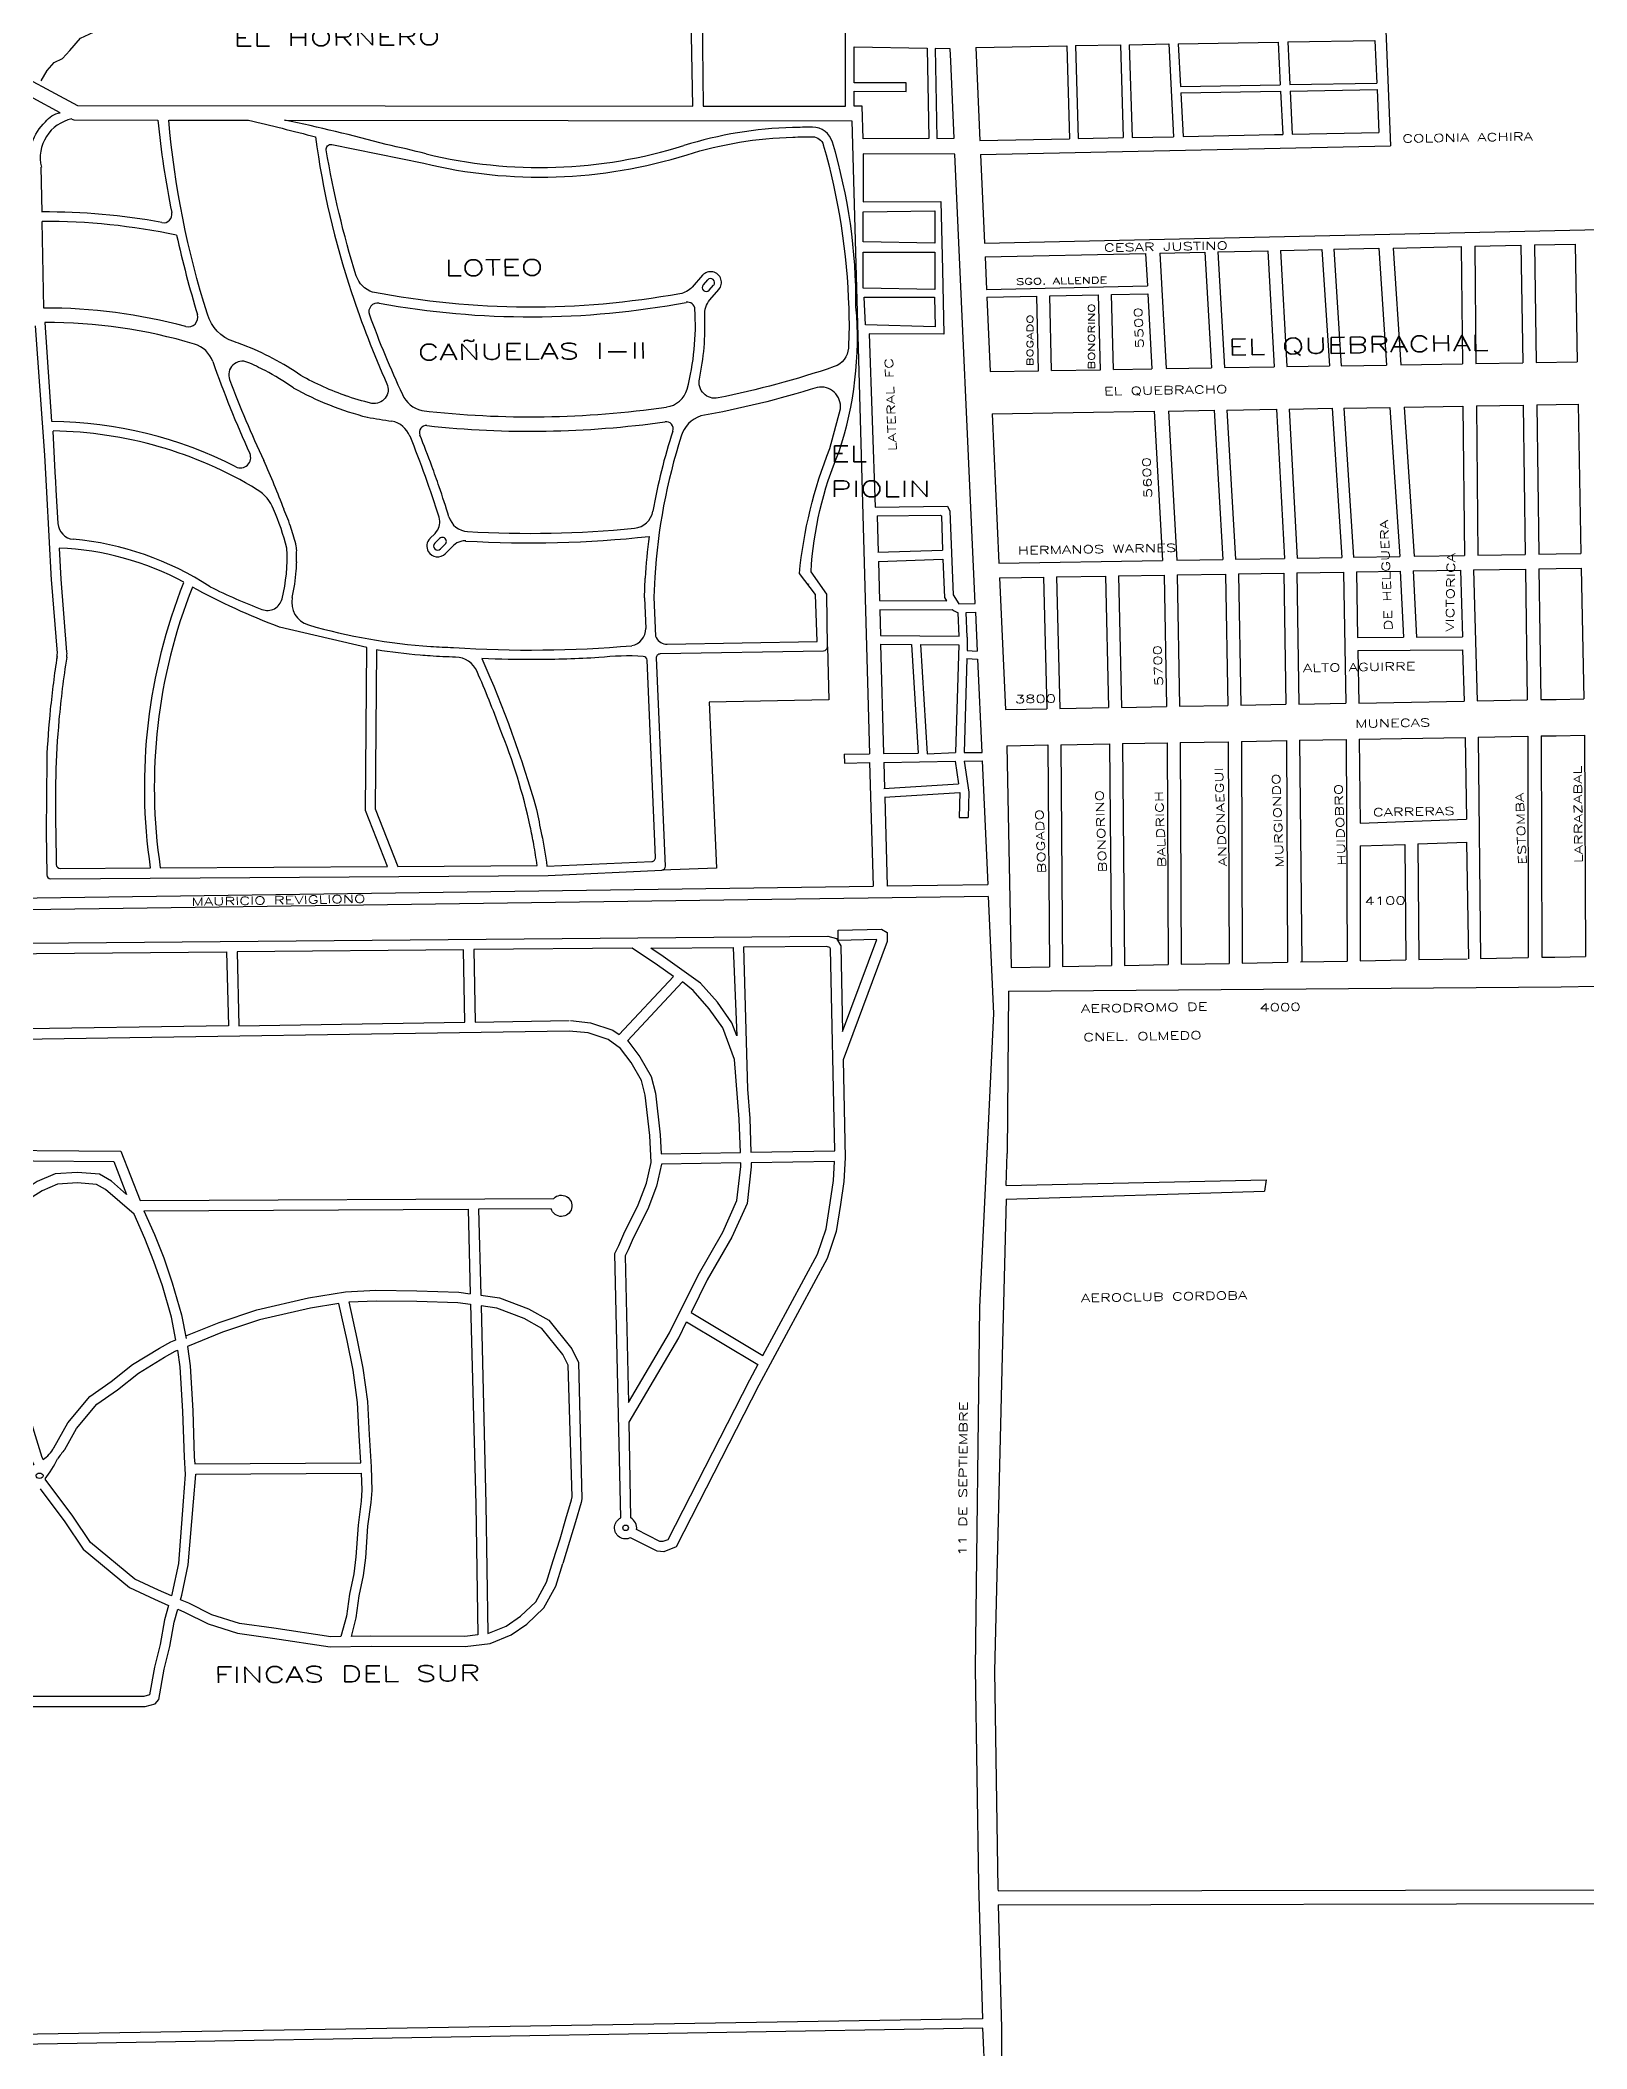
# Model space of a CAD drawing. Header units: millimetres. Extents: x 4374322 to 4409026, y 6503580 to 6534206.
# Drawn here: x 4390034 to 4391967, y 6515767 to 6518277 of the extents above; entities that cross this region are included whole.
import ezdxf

# ---------------------------------------------------------------- set-up
doc = ezdxf.new("R2010")
doc.units = ezdxf.units.MM
for name, color, linetype in [('CANAL', 252, 'Continuous'), ('LINEA CALLE', 252, 'Continuous'), ('NOMBRE BARRIO', 8, 'Continuous'), ('NOMBRE CALLE', 252, 'Continuous')]:
    doc.layers.add(name, color=color, linetype=linetype)
doc.styles.add('ROMANS', font='romans')

msp = doc.modelspace()

# ---------------------------------------------------------------- linework, layer by layer
at = {"layer": 'CANAL', "transparency": 33554687}
msp.add_lwpolyline([(4390035.9, 6518226), (4390043.2, 6518238.9), (4390052.1, 6518249), (4390062.2, 6518254), (4390071.7, 6518264.1), (4390084.7, 6518279.4), (4390106.5, 6518289.5), (4390116.6, 6518307.9), (4390126.7, 6518322.5), (4390139, 6518334.8), (4390149.7, 6518349.9), (4390162, 6518366.7), (4390167, 6518380.7), (4390159.2, 6518415.6), (4390150.2, 6518439.7), (4390144.6, 6518469.3), (4390137.3, 6518480), (4390132.3, 6518497.3), (4390128.4, 6518501.8)], dxfattribs=at)
at = {"layer": 'LINEA CALLE', "transparency": 33554687}
for p, q in [((4391700.5, 6518657.6), (4391722.2, 6518144.7)), ((4391203.6, 6518267.6), (4391317.4, 6518270)), ((4391203.6, 6518267.6), (4391208.8, 6518151.5)), ((4391317.4, 6518270), (4391320.8, 6518153.6)), ((4391328.3, 6518270.2), (4391384.6, 6518271.2)), ((4391328.3, 6518270.2), (4391331.7, 6518154)), ((4391384.6, 6518271.2), (4391388.1, 6518155.1)), ((4391395.6, 6518271.3), (4391444.9, 6518272.2)), ((4391395.6, 6518271.3), (4391399, 6518155.3)), ((4391444.9, 6518272.2), (4391450.7, 6518156.3)), ((4391456.8, 6518272.4), (4391581.5, 6518274.5)), ((4391456.8, 6518272.4), (4391459.5, 6518219.1)), ((4391581.5, 6518274.5), (4391584.2, 6518221.2)), ((4391593.5, 6518274.7), (4391702.6, 6518276.5)), ((4391593.5, 6518274.7), (4391596.2, 6518221.4)), ((4391702.6, 6518276.5), (4391704.9, 6518223.2)), ((4391459.5, 6518219.1), (4391584.2, 6518221.2)), ((4391459.9, 6518211.1), (4391584.6, 6518213.2)), ((4391459.9, 6518211.1), (4391462.7, 6518156.7)), ((4391584.6, 6518213.2), (4391587.3, 6518159.1)), ((4391596.2, 6518221.4), (4391704.9, 6518223.2)), ((4391596.6, 6518213.4), (4391705.2, 6518215.2)), ((4391596.6, 6518213.4), (4391599.3, 6518159.4)), ((4391705.2, 6518215.2), (4391707.5, 6518161.5)), ((4390074.1, 6518178.4), (4390076.4, 6518177.2)), ((4390076.4, 6518177.2), (4390181.6, 6518177.1)), ((4391048.8, 6518176.3), (4391070.8, 6517385.1)), ((4391462.7, 6518156.7), (4391577.2, 6518159)), ((4391577.2, 6518159), (4391587.3, 6518159.1)), ((4391599.3, 6518159.4), (4391707.5, 6518161.5)), ((4391208.8, 6518151.5), (4391320.8, 6518153.6)), ((4391209.6, 6518134.1), (4391722.2, 6518144.7)), ((4391209.6, 6518134.1), (4391214.5, 6518023.3)), ((4391331.7, 6518154), (4391388.1, 6518155.1)), ((4391399, 6518155.3), (4391450.7, 6518156.3)), ((4390036.9, 6518062.2), (4390035.9, 6518118.3)), ((4390038.9, 6517942.1), (4390037.1, 6518050.3)), ((4391214.5, 6518023.3), (4392426.3, 6518050)), ((4391215.3, 6518006), (4391415.9, 6518010.4)), ((4391415.9, 6518010.4), (4391418.2, 6517969.9)), ((4391433.9, 6518010.8), (4391490.1, 6518012.1)), ((4391433.9, 6518010.8), (4391441.8, 6517866.5)), ((4391490.1, 6518012.1), (4391498.5, 6517867.4)), ((4391506.1, 6518012.4), (4391568.8, 6518013.8)), ((4391506.1, 6518012.4), (4391514.5, 6517867.7)), ((4391568.8, 6518013.8), (4391576.6, 6517868.7)), ((4391584.6, 6518014.2), (4391636.3, 6518015.3)), ((4391584.6, 6518014.2), (4391592.4, 6517869)), ((4391636.3, 6518015.3), (4391645.7, 6517869.8)), ((4391651.1, 6518015.6), (4391707.4, 6518016.9)), ((4391651.1, 6518015.6), (4391660.4, 6517870.1)), ((4391707.4, 6518016.9), (4391717.2, 6517871)), ((4391725.3, 6518017.2), (4391810.5, 6518019.1)), ((4391725.3, 6518017.2), (4391735.1, 6517871.3)), ((4391810.5, 6518019.1), (4391812, 6517872.6)), ((4391827.4, 6518019.5), (4391885.1, 6518020.8)), ((4391827.4, 6518019.5), (4391828.8, 6517872.8)), ((4391885.1, 6518020.8), (4391887.2, 6517873.8)), ((4391902, 6518021.1), (4391952.6, 6518022.2)), ((4391902, 6518021.1), (4391904, 6517874.1)), ((4391952.6, 6518022.2), (4391955.4, 6517874.9)), ((4391215.3, 6518006), (4391217.1, 6517965.5)), ((4391418.7, 6517960.1), (4391423.9, 6517866.2)), ((4391217.6, 6517955.7), (4391221.7, 6517862.9)), ((4390040.2, 6517758.2), (4390028.7, 6517920)), ((4390049.2, 6517800.6), (4390040.5, 6517924.1)), ((4391221.7, 6517862.9), (4391282.2, 6517863.9)), ((4391298.5, 6517864.1), (4391359.5, 6517865.1)), ((4391375.8, 6517865.4), (4391423.9, 6517866.2)), ((4391441.8, 6517866.5), (4391498.5, 6517867.4)), ((4391514.5, 6517867.7), (4391576.6, 6517868.7)), ((4391592.4, 6517869), (4391645.7, 6517869.8)), ((4391660.4, 6517870.1), (4391717.2, 6517871)), ((4391735.1, 6517871.3), (4391812, 6517872.6)), ((4391828.8, 6517872.8), (4391887.2, 6517873.8)), ((4391904, 6517874.1), (4391955.4, 6517874.9)), ((4391224.1, 6517809.9), (4391426.8, 6517813.3)), ((4391224.1, 6517809.9), (4391232.5, 6517623.2)), ((4391426.8, 6517813.3), (4391437, 6517626.7)), ((4391444.7, 6517813.5), (4391501.6, 6517814.5)), ((4391444.7, 6517813.5), (4391455, 6517627)), ((4391501.6, 6517814.5), (4391512.4, 6517627.9)), ((4391517.5, 6517814.7), (4391579.4, 6517815.8)), ((4391517.5, 6517814.7), (4391528.3, 6517628.2)), ((4391579.4, 6517815.8), (4391589.4, 6517629.2)), ((4391595.2, 6517816), (4391649.1, 6517816.9)), ((4391595.2, 6517816), (4391605.2, 6517629.5)), ((4391649.1, 6517816.9), (4391661, 6517630.4)), ((4391663.8, 6517817.1), (4391721.3, 6517818.1)), ((4391663.8, 6517817.1), (4391675.8, 6517630.7)), ((4391721.3, 6517818.1), (4391733.5, 6517631.7)), ((4391739.2, 6517818.4), (4391812.5, 6517819.6)), ((4391739.2, 6517818.4), (4391751.4, 6517632)), ((4391812.5, 6517819.6), (4391814.4, 6517633)), ((4391829.4, 6517819.9), (4391887.9, 6517820.8)), ((4391829.4, 6517819.9), (4391831.2, 6517633.3)), ((4391887.9, 6517820.8), (4391890.4, 6517634.3)), ((4391904.7, 6517821.1), (4391929, 6517821.5)), ((4391904.7, 6517821.1), (4391907.3, 6517634.6)), ((4391929, 6517821.5), (4391956.5, 6517821.9)), ((4391956.5, 6517821.9), (4391960, 6517635.5)), ((4390053.3, 6517737), (4390050.6, 6517788.5)), ((4390042.7, 6517712.1), (4390040.2, 6517758.2)), ((4390054, 6517725), (4390053.3, 6517737)), ((4390048.5, 6517602.3), (4390042.7, 6517712.1)), ((4390054.5, 6517714.9), (4390054, 6517725)), ((4390056.8, 6517673), (4390054.5, 6517714.9)), ((4391080.5, 6517682.6), (4391081.7, 6517637.2)), ((4390521.6, 6517654.3), (4390527.9, 6517660.6)), ((4390060.5, 6517603.5), (4390058.4, 6517642.3)), ((4390527.6, 6517648.2), (4390533.5, 6517654.1)), ((4390540.6, 6517647.1), (4390534.7, 6517641.2)), ((4391675.8, 6517630.7), (4391733.5, 6517631.7)), ((4391751.4, 6517632), (4391814.4, 6517633)), ((4391831.2, 6517633.3), (4391890.4, 6517634.3)), ((4391907.3, 6517634.6), (4391929, 6517635)), ((4391929, 6517635), (4391960, 6517635.5)), ((4391082, 6517625.3), (4391083.3, 6517576.6)), ((4391232.5, 6517623.2), (4391437, 6517626.7)), ((4391304.8, 6517606.1), (4391365.8, 6517607.2)), ((4391304.8, 6517606.1), (4391308.8, 6517441.8)), ((4391365.8, 6517607.2), (4391369.7, 6517443)), ((4391382, 6517607.4), (4391439.1, 6517608.4)), ((4391382, 6517607.4), (4391386, 6517443.2)), ((4391439.1, 6517608.4), (4391442.1, 6517444.3)), ((4391455, 6517627), (4391512.4, 6517627.9)), ((4391455.3, 6517608.7), (4391515.8, 6517609.7)), ((4391455.3, 6517608.7), (4391458.4, 6517444.6)), ((4391515.8, 6517609.7), (4391518.6, 6517445.7)), ((4391528.3, 6517628.2), (4391589.4, 6517629.2)), ((4391532.1, 6517610), (4391588.5, 6517610.9)), ((4391532.1, 6517610), (4391534.9, 6517446)), ((4391588.5, 6517610.9), (4391591.3, 6517447)), ((4391604.8, 6517611.2), (4391663.2, 6517612.2)), ((4391604.8, 6517611.2), (4391607.6, 6517447.3)), ((4391605.2, 6517629.5), (4391661, 6517630.4)), ((4391663.2, 6517612.2), (4391666, 6517448.3)), ((4391679.5, 6517612.4), (4391734.1, 6517613.4)), ((4391679.5, 6517612.4), (4391680.9, 6517530.4)), ((4391734.1, 6517613.4), (4391738.3, 6517530.8)), ((4391750.3, 6517613.6), (4391809.5, 6517614.6)), ((4391750.3, 6517613.6), (4391754.6, 6517530.8)), ((4391809.5, 6517614.6), (4391811.8, 6517531.2)), ((4391825.8, 6517614.9), (4391890.7, 6517616)), ((4391825.8, 6517614.9), (4391830.2, 6517451.3)), ((4391890.7, 6517616), (4391892.9, 6517452.5)), ((4391907.5, 6517616.3), (4391929, 6517616.6)), ((4391907.5, 6517616.3), (4391909.8, 6517452.8)), ((4391929, 6517616.6), (4391960.4, 6517617.2)), ((4391960.4, 6517617.2), (4391963.5, 6517453.8)), ((4390056, 6517510.9), (4390048.5, 6517603)), ((4390067.9, 6517512.1), (4390060.5, 6517603.5)), ((4390789.5, 6517579.9), (4390790.5, 6517604.7)), ((4391233.3, 6517604.9), (4391288.5, 6517605.9)), ((4391233.3, 6517604.9), (4391240.7, 6517440.6)), ((4391288.5, 6517605.9), (4391292.5, 6517441.5)), ((4390789.5, 6517579.9), (4390791.2, 6517541.8)), ((4391083.7, 6517565.1), (4391084.5, 6517533)), ((4391754.6, 6517530.8), (4391811.8, 6517531.2)), ((4391084.8, 6517522), (4391088.5, 6517385.4)), ((4391680.9, 6517530.4), (4391738.3, 6517530.8)), ((4391681.2, 6517514.1), (4391812.2, 6517514.9)), ((4391681.2, 6517514.1), (4391682.3, 6517448.6)), ((4391812.2, 6517514.9), (4391814, 6517451)), ((4391020, 6517452.4), (4390870.4, 6517449.8)), ((4391240.7, 6517440.6), (4391292.5, 6517441.5)), ((4391308.8, 6517441.8), (4391369.7, 6517443)), ((4391386, 6517443.2), (4391442.1, 6517444.3)), ((4391458.4, 6517444.6), (4391518.6, 6517445.7)), ((4391534.9, 6517446), (4391591.3, 6517447)), ((4391607.6, 6517447.3), (4391666, 6517448.3)), ((4391682.3, 6517448.6), (4391814, 6517451)), ((4391830.2, 6517451.3), (4391892.9, 6517452.5)), ((4391909.8, 6517452.8), (4391929, 6517453.1)), ((4391929, 6517453.1), (4391963.5, 6517453.8)), ((4391683, 6517403.3), (4391815.2, 6517405.7)), ((4391815.2, 6517405.7), (4391816.8, 6517303.4)), ((4391831.5, 6517406), (4391893.5, 6517407.2)), ((4391831.5, 6517406), (4391834.3, 6517129.4)), ((4391893.5, 6517407.2), (4391894.1, 6517130.5)), ((4391910.4, 6517407.5), (4391929, 6517407.8)), ((4391910.4, 6517407.5), (4391911, 6517130.9)), ((4391929, 6517407.8), (4391964.4, 6517408.4)), ((4391964.4, 6517408.4), (4391965.9, 6517131.9)), ((4391242.7, 6517395.3), (4391293.6, 6517396.2)), ((4391242.7, 6517395.3), (4391248.1, 6517117.9)), ((4391293.6, 6517396.2), (4391295.9, 6517118.9)), ((4391309.9, 6517396.5), (4391370.8, 6517397.6)), ((4391309.9, 6517396.5), (4391312.2, 6517119.2)), ((4391370.8, 6517397.6), (4391373.2, 6517120.4)), ((4391387.1, 6517397.9), (4391442.9, 6517399)), ((4391387.1, 6517397.9), (4391389.4, 6517120.7)), ((4391442.9, 6517399), (4391444.3, 6517121.7)), ((4391459.2, 6517399.3), (4391519.3, 6517400.3)), ((4391459.2, 6517399.3), (4391460.6, 6517122.1)), ((4391519.3, 6517400.3), (4391520.5, 6517123.2)), ((4391535.6, 6517400.6), (4391592.1, 6517401.7)), ((4391535.6, 6517400.6), (4391536.7, 6517123.6)), ((4391592.1, 6517401.7), (4391593.2, 6517124.7)), ((4391608.4, 6517402), (4391666.8, 6517403)), ((4391608.4, 6517402), (4391611.2, 6517125)), ((4391666.8, 6517403), (4391667.9, 6517126.1)), ((4391683, 6517403.3), (4391684.1, 6517298.6)), ((4391071.1, 6517374.1), (4391075.4, 6517219.7)), ((4391088.8, 6517374.4), (4391089.6, 6517341.9)), ((4391089.9, 6517330.9), (4391092.9, 6517219.7)), ((4391684.1, 6517298.6), (4391816.8, 6517303.4)), ((4391684.3, 6517270), (4391684.1, 6517126.4)), ((4391684.3, 6517270), (4391739.9, 6517272)), ((4391739.9, 6517272), (4391741.3, 6517127.5)), ((4391756.1, 6517272.6), (4391817.2, 6517274.8)), ((4391756.1, 6517272.6), (4391757.5, 6517127.9)), ((4391817.2, 6517274.8), (4391819.6, 6517129)), ((4391834.3, 6517129.4), (4391894.1, 6517130.5)), ((4391911, 6517130.9), (4391927.4, 6517131.2)), ((4391927.4, 6517131.2), (4391965.9, 6517131.9)), ((4391935.2, 6517094), (4393985.6, 6517130.5)), ((4391248.1, 6517117.9), (4391295.9, 6517118.9)), ((4391312.2, 6517119.2), (4391373.2, 6517120.4)), ((4391389.4, 6517120.7), (4391444.3, 6517121.7)), ((4391460.6, 6517122.1), (4391520.5, 6517123.2)), ((4391536.7, 6517123.6), (4391593.2, 6517124.7)), ((4391609.5, 6517125), (4391667.9, 6517126.1)), ((4391684.1, 6517126.4), (4391741.3, 6517127.5)), ((4391757.5, 6517127.9), (4391818, 6517129)), ((4391244.8, 6517088.6), (4391242.8, 6516885.8)), ((4391244.8, 6517088.6), (4391935.2, 6517094)), ((4391241.5, 6516828.5), (4391564.6, 6516838.4)), ((4391241.9, 6516845.8), (4391566.8, 6516852.7))]:
    msp.add_line(p, q, dxfattribs=at)
at = {"layer": 'LINEA CALLE', "transparency": 33554687, "extrusion": (0.000719681, -1.28249e-05, 1)}
for p, q in [((4390868.6, 6517977.4), (4390863.1, 6517971.2)), ((4390870.6, 6517964.6), (4390876.1, 6517970.8)), ((4390527.6, 6517648.2), (4390533.5, 6517654.1)), ((4390540.6, 6517647.1), (4390534.7, 6517641.2)), ((4390550.8, 6517645.3), (4390540.7, 6517635.2))]:
    msp.add_line(p, q, dxfattribs=at)
at = {"layer": 'LINEA CALLE', "transparency": 33554687}
for points in [[(4390858.6, 6518607.1), (4390863, 6518194.6), (4391040.7, 6518194.4), (4391040.7, 6518587.6), (4391157.3, 6518586.6), (4391143.4, 6518896.9)], [(4389180, 6518224.1), (4389180, 6518224.1), (4389986.5, 6518246.1), (4390081, 6518195.2), (4390850, 6518194.6), (4390846.7, 6518371.5)], [(4391176.8, 6518154.4), (4391172.4, 6518250.9), (4391171.7, 6518266.3), (4391152.8, 6518266.7), (4391155, 6518154.2), (4391176.8, 6518154.4)], [(4390340, 6518176.9), (4391048.8, 6518176.3)], [(4391062.9, 6518025), (4391062.9, 6518062.5), (4391152.4, 6518063.5), (4391152.4, 6518023.4), (4391062.9, 6518025)], [(4391152.4, 6517965.5), (4391062.9, 6517967.2), (4391062.9, 6518012.2), (4391152.4, 6518012.2), (4391152.4, 6518012.2), (4391152.4, 6517965.5)], [(4391217.1, 6517965.5), (4391418.2, 6517969.9)], [(4391296.3, 6517957.4), (4391357.2, 6517958.8)], [(4391359.5, 6517865.1), (4391357.2, 6517958.8)], [(4391373.5, 6517959.1), (4391418.7, 6517960.1)], [(4391375.8, 6517865.4), (4391373.5, 6517959.1)], [(4391152.3, 6517955.7), (4391153.1, 6517918.8), (4391065.8, 6517921.2), (4391064.3, 6517955.9), (4391152.3, 6517955.7)], [(4391217.6, 6517955.7), (4391280, 6517957.1)], [(4391282.2, 6517863.9), (4391280, 6517957.1)], [(4391298.5, 6517864.1), (4391296.3, 6517957.4)], [(4391080.5, 6517682.6), (4391159.4, 6517683.4)], [(4391159.4, 6517683.4), (4391160.7, 6517682.5), (4391162.3, 6517639.5)], [(4391081.3, 6517637.1), (4391162.3, 6517639.5)], [(4391082, 6517625.3), (4391162.7, 6517628.5)], [(4391162.7, 6517628.5), (4391164.6, 6517580.3), (4391167.3, 6517576.1)], [(4391083.3, 6517576.6), (4391167.7, 6517576.1)], [(4391083.6, 6517565.1), (4391174.2, 6517565.3)], [(4391174.2, 6517565.3), (4391176.8, 6517563.9), (4391181.8, 6517561.4)], [(4391182.9, 6517532), (4391181.8, 6517561.4)], [(4391191.8, 6517561.7), (4391203.4, 6517562)], [(4391192.9, 6517530.8), (4391191.8, 6517561.7)], [(4391203.4, 6517562), (4391205.5, 6517513.6)], [(4391084.5, 6517533), (4391182.8, 6517532)], [(4391192.9, 6517530.8), (4391193, 6517514.3)], [(4391018.3, 6517518.8), (4391020, 6517452.4), (4390870.4, 6517449.8), (4390879.5, 6517242.3), (4390811.2, 6517239.7)], [(4391084.8, 6517522), (4391123.3, 6517521.6)], [(4391123.2, 6517521.6), (4391131.7, 6517386.1)], [(4391134.7, 6517521.9), (4391142.8, 6517385.2)], [(4391134.7, 6517521.6), (4391182.5, 6517521.2)], [(4391182.5, 6517521.2), (4391178.2, 6517386.8)], [(4391193, 6517514.3), (4391205.5, 6517513.6)], [(4391192.7, 6517504.3), (4391189.2, 6517386.6)], [(4391192.7, 6517504.3), (4391206, 6517503.6)], [(4391206, 6517503.6), (4391211.2, 6517386.8)], [(4391039.4, 6517384.6), (4391070.8, 6517385.1)], [(4391039.4, 6517384.6), (4391039.6, 6517373.6)], [(4391088.5, 6517385.4), (4391131.7, 6517386.1)], [(4391142.8, 6517385.2), (4391178.2, 6517386.8)], [(4391189.2, 6517386.6), (4391211.7, 6517386.8)], [(4391039.6, 6517373.6), (4391071.1, 6517374.1)], [(4391088.8, 6517374.4), (4391177.9, 6517375.8)], [(4391177.9, 6517375.8), (4391182.2, 6517347.6)], [(4391189, 6517376), (4391211.7, 6517376.3)], [(4391189, 6517376), (4391194.9, 6517337.4), (4391194.1, 6517305.4)], [(4391211.7, 6517376.3), (4391218.6, 6517221.7)], [(4391089, 6517341.9), (4391182.2, 6517347.6)], [(4391089.6, 6517330.9), (4391183.9, 6517336.7)], [(4391183.9, 6517336.7), (4391183.1, 6517305.7)], [(4391183.1, 6517305.7), (4391194.1, 6517305.4)], [(4389641.9, 6517199.9), (4391075.4, 6517219.7)], [(4391219.3, 6517206.7), (4391225.9, 6517060.5), (4391208.3, 6516693.6), (4391203, 6516242.1), (4391207.3, 6515972.2), (4391212, 6515804.2), (4389902.3, 6515782.9), (4389905.2, 6516059.2), (4389917.2, 6516260.7), (4389918.7, 6516469.2), (4390019.3, 6516472.7), (4390021.9, 6516469.9)], [(4391219.3, 6517206.7), (4389927.3, 6517188.9)], [(4391092.9, 6517220), (4391218.6, 6517221.7)], [(4390565.1, 6517049.7), (4390563.6, 6517140.3), (4390280.5, 6517137.7), (4390282.7, 6517045.4), (4390565, 6517049.7)], [(4390697.1, 6517051.7), (4390722.2, 6517049.1), (4390750.3, 6517039.7), (4390758, 6517034.3), (4390825.8, 6517107), (4390805.8, 6517121.1), (4390774.5, 6517142.1), (4390576.6, 6517140.4), (4390578, 6517049.9), (4390695.5, 6517051.7)], [(4391024.7, 6517004.6), (4391024.9, 6517005.1)], [(4391241.9, 6516845.8), (4391242.8, 6516885.8)], [(4391027.3, 6516875.8), (4390923, 6516874.2), (4390923.2, 6516868.8), (4390917.9, 6516823.3), (4390899, 6516781.3), (4390868.2, 6516727.6), (4390848.1, 6516687.1), (4390937.7, 6516633.3), (4391006.1, 6516759.7), (4391016.6, 6516791.4), (4391021.7, 6516824), (4391026.1, 6516851.8), (4391027.3, 6516875.8)], [(4390204.1, 6516652.3), (4390198.6, 6516681), (4390187.2, 6516720.2), (4390176.7, 6516750.5), (4390165.2, 6516779.5), (4390151.8, 6516809.8), (4390116, 6516840.6), (4390104.8, 6516847), (4390081.1, 6516849), (4390056.2, 6516847.5), (4390036.9, 6516839.1), (4390024.6, 6516831), (4390011.5, 6516815), (4390003.5, 6516797.1), (4389997.7, 6516771.8), (4389996.1, 6516751.5), (4389996.1, 6516708.3), (4390001.2, 6516643.1), (4390006.7, 6516603.3), (4390014.5, 6516579), (4390026.5, 6516538.5), (4390036.4, 6516506.1), (4390038, 6516503.3)], [(4391241.5, 6516828.5), (4391236.7, 6516632.8)], [(4391566.8, 6516852.7), (4391564.6, 6516838.4)], [(4390164.1, 6516814), (4390569.2, 6516816)], [(4390164.1, 6516814), (4390177.2, 6516784.5), (4390188.9, 6516755.1), (4390199.6, 6516724.2), (4390211.2, 6516684), (4390216.9, 6516654.5)], [(4390569.2, 6516816), (4390572, 6516710.4)], [(4390216.3, 6516657.8), (4390258, 6516674.4), (4390305.2, 6516690.3), (4390370, 6516705.1), (4390416, 6516713), (4390454.1, 6516714.7), (4390505.3, 6516714.1), (4390557.6, 6516712.4), (4390572, 6516710.4)], [(4390218.4, 6516644.6), (4390222, 6516620.4), (4390225.4, 6516564), (4390227.1, 6516506.7), (4390227.8, 6516498), (4390435.3, 6516499), (4390433.1, 6516533.4), (4390431, 6516574.6), (4390425.5, 6516615.1), (4390418.1, 6516651.9), (4390407.6, 6516698.4), (4390372.5, 6516692.3), (4390308.7, 6516677.8), (4390262.5, 6516662.2), (4390218.4, 6516644.6)], [(4390051.6, 6516518), (4390069.1, 6516549.3), (4390096.4, 6516582.2), (4390123.1, 6516600.9), (4390149.9, 6516622), (4390183.4, 6516642.4), (4390197.6, 6516650.3), (4390204, 6516652.9)], [(4390065.3, 6516515.9), (4390079.9, 6516541.9), (4390105.3, 6516572.6), (4390130.9, 6516590.5), (4390157.3, 6516611.3), (4390190, 6516631.2), (4390203.2, 6516638.6), (4390206, 6516639.7), (4390209.1, 6516619), (4390212.5, 6516563.4), (4390214.2, 6516506), (4390215.8, 6516484.5), (4390213, 6516451.4), (4390207.2, 6516373.5), (4390199.5, 6516336.7), (4390198.5, 6516333), (4390182.2, 6516340), (4390152.6, 6516353.8), (4390097.3, 6516399.6), (4390075.4, 6516432.3), (4390040.8, 6516478.9)], [(4391236.7, 6516632.8), (4391227.2, 6516238.9), (4391231.4, 6515966.7), (4391231.5, 6515964.1)], [(4390034.4, 6516466.7), (4390065.3, 6516425.2), (4390088, 6516391.2), (4390145.9, 6516343.3), (4390177.2, 6516328.7), (4390195, 6516321), (4390189.9, 6516303), (4390184.3, 6516272), (4390177.3, 6516243.8), (4390171.2, 6516209.1), (4390163.9, 6516207.2), (4389999.7, 6516207.2), (4389998.7, 6516210.9), (4389996.2, 6516228), (4389997.1, 6516246.5), (4389997.6, 6516269.2)], [(4389990.3, 6516194.8), (4390165.5, 6516194.8), (4390178.1, 6516198.1), (4390182.7, 6516203.2), (4390189.5, 6516241.2), (4390196.4, 6516269.4), (4390201.9, 6516300.2), (4390206.5, 6516316.1), (4390215, 6516312.5), (4390244.4, 6516297.8), (4390280.9, 6516286.3), (4390324.8, 6516280.2), (4390397, 6516269.2), (4390448, 6516270.2), (4390565.7, 6516269.7), (4390596.8, 6516273.5), (4390622.9, 6516284), (4390642.6, 6516297.7), (4390663.9, 6516317.9), (4390678.8, 6516344.9), (4390687.6, 6516373.3)], [(4391231.5, 6515964.1), (4391995.2, 6515965.7)], [(4391231.9, 6515946.7), (4391235.9, 6515793.2), (4391236.3, 6515659.4), (4391237.5, 6515614.3), (4391309.5, 6515614.3), (4391309.5, 6515601.9), (4391237.8, 6515601.9), (4391242.5, 6515421.1), (4391331.7, 6515397.2), (4391997.9, 6515409.1), (4391995.3, 6515948.5)], [(4391231.9, 6515946.7), (4391995.3, 6515948.5)], [(4391212.4, 6515792.5), (4389489.6, 6515763.4)], [(4390907.4, 6515495.4), (4391180.9, 6515500.3), (4391188.9, 6515501.9), (4391190.6, 6515504.9), (4391195.8, 6515518.8), (4391205.6, 6515535.2), (4391220.6, 6515538.9), (4391218.3, 6515666.1), (4391212.4, 6515792.5)]]:
    msp.add_lwpolyline(points, dxfattribs=at)
for points in [[(4391142.8, 6518266.9), (4391145, 6518154.1), (4391062.9, 6518153.6), (4391061.9, 6518194.4), (4391051.7, 6518194.4), (4391051.7, 6518213), (4391116.8, 6518212.8), (4391116.8, 6518223.8), (4391051.7, 6518223.7), (4391051.7, 6518268.8)], [(4391202.9, 6517573), (4391177.7, 6518134.3), (4391062.9, 6518134.9), (4391062.9, 6518074.9), (4391160.1, 6518075.3), (4391162.2, 6517990.1), (4391164, 6517909.5), (4391070.5, 6517910.1), (4391078, 6517693.3), (4391168.2, 6517694.5), (4391171.4, 6517688.3), (4391175.5, 6517583.7), (4391182.7, 6517572.5)], [(4390905.1, 6517032.7), (4390899, 6517049), (4390880.8, 6517074.6), (4390859.8, 6517098.7), (4390836.4, 6517115.3), (4390813.2, 6517131.8), (4390797.6, 6517142.3), (4390900.6, 6517143.2)], [(4391027.4, 6516888.8), (4391022.1, 6517141.6), (4391021.2, 6517143.2), (4391017.2, 6517144.3), (4390913.5, 6517143.4), (4390918.3, 6516966.1), (4390921.2, 6516929.4), (4390922.6, 6516887.2)], [(4390768.6, 6517026.6), (4390769, 6517026.4), (4390784, 6517006.4), (4390797.9, 6516981.7), (4390803.5, 6516960.9), (4390809.2, 6516909.1), (4390810.4, 6516885.4), (4390909.6, 6516887), (4390908.2, 6516928.7), (4390902.3, 6517003.2), (4390887.4, 6517042.8), (4390870.6, 6517066.6), (4390850.7, 6517089.3), (4390837.3, 6517100.3)], [(4389923.6, 6516569.5), (4389925.4, 6516877.4), (4390126.4, 6516875.8), (4390142.5, 6516834.3), (4390123.7, 6516851.1), (4390108.8, 6516859.7), (4390081.2, 6516862), (4390053.1, 6516860.3), (4390030.7, 6516850.6), (4390015.8, 6516840.8), (4390000.3, 6516821.9), (4389991.1, 6516801.3), (4389984.8, 6516773.8), (4389983.1, 6516752), (4389983.1, 6516707.8), (4389988.3, 6516641.7), (4389994, 6516600.4), (4390002, 6516575.2), (4390014.1, 6516534.7), (4390024.4, 6516500.9), (4390026.7, 6516496.9), (4390018.6, 6516492.2), (4389923.9, 6516488.9)], [(4390910, 6516874), (4390810.8, 6516872.4), (4390804.9, 6516844.7), (4390793.8, 6516816.1), (4390775.5, 6516780), (4390769.4, 6516765.1), (4390765.7, 6516757.7), (4390769.8, 6516574.6), (4390821, 6516661.5), (4390856.7, 6516733.7), (4390887.4, 6516787.2), (4390905.2, 6516826.8), (4390910.2, 6516869.3)], [(4390579, 6516447.1), (4390581.6, 6516284.1), (4390565, 6516282.1), (4390447.9, 6516282.6), (4390423.5, 6516282.2), (4390429.2, 6516305.3), (4390433.3, 6516332.8), (4390438.6, 6516358.3), (4390441.3, 6516380.4), (4390444, 6516420), (4390448, 6516449.5), (4390449.5, 6516464.7), (4390448.6, 6516494.2), (4390446.1, 6516534.2), (4390443.9, 6516575.8), (4390438.3, 6516617.3), (4390430.8, 6516654.6), (4390420.5, 6516700.2), (4390454.3, 6516701.7), (4390505, 6516701.2), (4390556.4, 6516699.5), (4390572.3, 6516697.2)], [(4390594, 6516285.7), (4390616.9, 6516295), (4390634.7, 6516307.3), (4390654, 6516325.6), (4390667.3, 6516349.8), (4390675.7, 6516376.9), (4390675.7, 6516376.9), (4390675.7, 6516376.9), (4390684.2, 6516404.3), (4390691.5, 6516429), (4390698.5, 6516452.8), (4390699.4, 6516456.8), (4390694.3, 6516621.1), (4390687.7, 6516634.4), (4390661.6, 6516667.1), (4390639.2, 6516679.6), (4390605, 6516692.4), (4390585.4, 6516695.3), (4390591.4, 6516447.3)], [(4390226, 6516450.3), (4390228.8, 6516484.5), (4390228.8, 6516485), (4390435.8, 6516486), (4390436.5, 6516465.2), (4390435.7, 6516451.1), (4390431.7, 6516421.2), (4390429, 6516381.6), (4390426.4, 6516360.3), (4390421.1, 6516334.9), (4390417.1, 6516307.7), (4390410.2, 6516281.9), (4390397.8, 6516281.6), (4390326.6, 6516292.5), (4390283.6, 6516298.4), (4390249, 6516309.3), (4390220.3, 6516323.7), (4390210, 6516328.1), (4390211.6, 6516333.8), (4390219.5, 6516371.7)]]:
    msp.add_lwpolyline(points, close=True, dxfattribs=at)
for points in [[(4390023.9, 6518118.1, -0.27688), (4390041, 6518174.9, -0.203925), (4390059.5, 6518186.3), (4390025.5, 6518204.6), (4389982.2, 6518227.9), (4389610.6, 6518217.5), (4389615.1, 6518071.4)], [(4390417.9, 6517832.1, -0.043523), (4390360.4, 6517857.8, 0.061357), (4390287.9, 6517896.1, 0.00912), (4390276.4, 6517900.2, -0.242123), (4390243.4, 6517934.4, -0.053641), (4390195.1, 6518177.1), (4390294.9, 6518177, -0.005994), (4390378.6, 6518156.1, 0.048489), (4390423.6, 6517961.6, 0.025801), (4390467.8, 6517847.6, -0.599978), (4390448.8, 6517823.1, -0.027179), (4390415.3, 6517833)], [(4390882.5, 6517965.2, 1.000548), (4390862.3, 6517983.1), (4390849.2, 6517968.3, -0.166893), (4390834, 6517960.1, -0.092911), (4390449.9, 6517962.1, -0.248474), (4390429.5, 6517982.5, -0.034505), (4390392, 6518139.7, -0.509597), (4390398.8, 6518146.7), (4390514, 6518123.1, 0.136021), (4390842.9, 6518133.8, -0.069027), (4390975.1, 6518155.8, -0.005629), (4390999.7, 6518156.2, -0.336425), (4391013.2, 6518146.1, -0.061479), (4391044.9, 6517942.1, -0.024295), (4391044.5, 6517892.1, -0.3056), (4391026.9, 6517869, -0.031884), (4390881.8, 6517829.8, -0.539644), (4390858.3, 6517853.5, 0.0613), (4390865.1, 6517932.7, -0.189169), (4390871.3, 6517952.5), (4390882.5, 6517965.2)], [(4390042.6, 6517377.5), (4390041.8, 6517287.8), (4390042.7, 6517233.9, 0.411419), (4390047.7, 6517229), (4390669.4, 6517232.9), (4390811.2, 6517239.7, 0.412913), (4390816, 6517244.9), (4390804.7, 6517505.1, -0.421875), (4390809.7, 6517510.3), (4391013.4, 6517513.8, 0.413454), (4391018.3, 6517518.8), (4391017.4, 6517584.5), (4390997.8, 6517612.7, -0.085187), (4391032.9, 6517762.9, 0.102928), (4391054, 6517943.9, -0.102928)], [(4390801.5, 6517580.7), (4390803.6, 6517532.3, 0.290455), (4390816, 6517522.3, 0.033094), (4390818, 6517522.2), (4391005.3, 6517525.4), (4391003.6, 6517584.2), (4390983.3, 6517610.4), (4390983.3, 6517610.4, -0.071199), (4391021.4, 6517766.5), (4391034.5, 6517816.3, 0.501117), (4391005.7, 6517843.1, -0.031361), (4390859.9, 6517807.3, 0.247164), (4390835.7, 6517782.2, 0.062632), (4390802.6, 6517605.8), (4390801.5, 6517580.7)], [(4390355, 6517624.8), (4390355, 6517637.5, 0.052209), (4390354.5, 6517644.8, 0.021119), (4390348.2, 6517666.8)], [(4390057.9, 6517427.3, 0.030073), (4390054, 6517288), (4390054.6, 6517246.8, 0.411419), (4390059.6, 6517241.9), (4390172.5, 6517242.6, -0.132197), (4390214.1, 6517599.4)], [(4390651.3, 6517271.8, 0.007918), (4390646.9, 6517294.3, 0.043989), (4390609.4, 6517416, 0.014101), (4390580.5, 6517487.9, 0.29204), (4390553.7, 6517505.9, -0.010807), (4390521.7, 6517507.4, -0.004176), (4390509.4, 6517508.3, -0.018625), (4390454.6, 6517515), (4390453.2, 6517316.4), (4390481.4, 6517244.5), (4390655.6, 6517245.6, 0.00916), (4390651.3, 6517271.8)], [(4390661.1, 6517284.5, -0.013657), (4390667.8, 6517244.8), (4390798.7, 6517250.4, 0.414274), (4390803.5, 6517255.7), (4390792.9, 6517502.1, 0.385314), (4390788.2, 6517506.9, 0.042647), (4390732.7, 6517505.3, -0.013538), (4390652.4, 6517502.9, -0.011121), (4390586.5, 6517504.1, -0.036209), (4390654.7, 6517315.5, 0.001175), (4390661.1, 6517284.5)], [(4389927.1, 6517147.6), (4391018.8, 6517157.3), (4391029.8, 6517154.4), (4391035, 6517145.1), (4391037.3, 6517038.2), (4391080, 6517153), (4391080, 6517153.1), (4391031.9, 6517151.8), (4391031.6, 6517164.8), (4391085.7, 6517166.2), (4391093, 6517161.9), (4391093, 6517150.6), (4391038, 6517002.9), (4391040.5, 6516880.4), (4391039, 6516850.5), (4391034.5, 6516822), (4391029.3, 6516788.3), (4391018, 6516754.6), (4390932.5, 6516596.2), (4390829.1, 6516394.3), (4390813.8, 6516388), (4390805.5, 6516388.9), (4390772.4, 6516405.5, -1.015812), (4390760.2, 6516430.5), (4390752.6, 6516760.6), (4390757.6, 6516770.5), (4390763.7, 6516785.4), (4390781.9, 6516821.4), (4390792.4, 6516848.5), (4390797.9, 6516874.4), (4390796.3, 6516908.1), (4390790.7, 6516958.5), (4390785.8, 6516976.7), (4390773.1, 6516999.3), (4390759.8, 6517017), (4390744.3, 6517028), (4390719.5, 6517036.3), (4390695.7, 6517038.7), (4389981.6, 6517027.7)], [(4389968.8, 6517052.1), (4389968.8, 6517135), (4389927, 6517134.6), (4389925.5, 6516890.4), (4390135.3, 6516888.7), (4390159.3, 6516827), (4390676.3, 6516829.6, -3.666061), (4390673, 6516816.5), (4390582.2, 6516816.1), (4390585, 6516708.5), (4390608.3, 6516705.1), (4390644.6, 6516691.4), (4390670.2, 6516677.3), (4390698.7, 6516641.4), (4390707.2, 6516624.3), (4390711.5, 6516454.1), (4390710.5, 6516449.7), (4390703.4, 6516425.5), (4390696.1, 6516400.7), (4390687.6, 6516373.3)], [(4389981.8, 6517052.1), (4389981.8, 6517135.1), (4390267.5, 6517137.6), (4390269.7, 6517045.2), (4389990.1, 6517040.9, 0.287204), (4389981.8, 6517053.1)]]:
    msp.add_lwpolyline(points, format="xyb", dxfattribs=at)
for points in [[(4390468.5, 6517244.4), (4390441.2, 6517314.2), (4390442.6, 6517517.8), (4390333.4, 6517543.6, -0.036314), (4390224.7, 6517593.5, 0.132237), (4390184.6, 6517242.6)], [(4390772.5, 6516430.2), (4390770.4, 6516550), (4390832.5, 6516655.3), (4390842.4, 6516675.5), (4390931.5, 6516621.8), (4390921, 6516602.3), (4390818.9, 6516402.7), (4390812.5, 6516400.6), (4390809, 6516401), (4390779.8, 6516415.7, 0.324058)]]:
    msp.add_lwpolyline(points, format="xyb", close=True, dxfattribs=at)
msp.add_circle((4390766.1, 6516417.9), 3.47, dxfattribs=at)
for centre, radius, start, end in [((4390083.8, 6518130.1), 49.3, 101.4028, 193.739), ((4391251, 6518278.4), 1074.2, 185.4115, 191.6518), ((4389940.6, 6516230.4), 1987.1, 74.6425, 78.4051), ((4390988.3, 6517668), 500, 91.5507, 107.3653), ((4391004.6, 6517066.8), 1101.4, 90.2607, 91.5507), ((4390999.7, 6518142.2), 26, 15.8837, 90.2607), ((4390232.9, 6517043), 1128.1, 75.4182, 78.0305), ((4390659, 6518721.7), 603.9, 256.3895, 287.3473), ((4390354.5, 6517948.9), 699.5, 359.583, 16.648), ((4390043.3, 6517282.9), 779.4, 79.4004, 90.4733), ((4390188.6, 6518059.3), 10.6, 259.4004, 11.3617), ((4390043.3, 6517282.9), 767.4, 77.8388, 90.4654), ((4391548.9, 6518332.7), 1376.9, 192.5685, 196.8293), ((4390866.8, 6517967.9), 5, 138.5403, 318.5403), ((4390872.4, 6517974.1), 5, 318.5403, 138.5403), ((4390043.3, 6517282.9), 659.2, 74.7853, 90.381), ((4390219.5, 6517930.6), 12, 254.7853, 16.8293), ((4390456.2, 6517937.5), 11, 79.67, 199.8828), ((4391549.6, 6518332.9), 1173.6, 199.8828, 205.1513), ((4390647.3, 6518985.7), 1054.5, 259.67, 280.6202), ((4390843.4, 6517940.1), 9.4, 3.4061, 100.6202), ((4390530.7, 6517921.5), 322.6, 345.552, 3.4061), ((4390043.3, 6517282.9), 641.2, 73.334, 90.254), ((4390217.2, 6517863.6), 35, 19.4033, 73.334), ((4391548.9, 6518332.7), 1376.9, 199.4033, 204.5524), ((4390287.1, 6517858.7), 17, 66.7841, 200.5874), ((4390168.8, 6517582.9), 317.1, 62.452, 66.7841), ((4390168.8, 6517582.9), 317.1, 54.9618, 62.452), ((4391548.9, 6518332.7), 1364.9, 200.5874, 205.2006), ((4390536.4, 6518174.8), 380.6, 240.8069, 255.8795), ((4390519, 6517847.9), 34.6, 203.3842, 257.0849), ((4390813.2, 6517849.3), 31, 277.2213, 344.3698), ((4390647.3, 6518985.7), 1179.5, 263.376, 278.2799), ((4390043.3, 6517282.9), 517.7, 62.9185, 89.3464), ((4390043.3, 6517282.9), 505.7, 58.7372, 89.1764), ((4390647.3, 6518985.7), 1197.5, 260.1865, 261.6789), ((4390467.6, 6517770.3), 31.2, 21.884, 78.2562), ((4389297.3, 6517295.1), 1294.4, 17.3308, 22.0933), ((4390516.9, 6517786.7), 8.6, 83.7925, 201.9539), ((4389297.3, 6517295.1), 1306.4, 20.1291, 21.9539), ((4390647.3, 6518985.7), 1197.5, 263.7925, 278.0643), ((4391520.7, 6517562.2), 731.5, 161.9898, 170.0664), ((4390816.6, 6517791.2), 9, 341.9898, 98.0643), ((4390284.8, 6517755.2), 12.8, 242.9185, 24.5524), ((4389297.3, 6517295.1), 1114.4, 20.7756, 24.1779), ((4389297.3, 6517295.1), 1306.4, 18.9247, 20.1291), ((4390280.4, 6517673.2), 49, 21.0356, 58.8925), ((4389297.3, 6517295.1), 1306.4, 17.1932, 18.9247), ((4390045.7, 6517568.1), 306.1, 13.9605, 23.6238), ((4390091.1, 6517581.9), 270.7, 18.26, 23.6167), ((4390774.6, 6517692.9), 26, 275.6246, 350.0664), ((4390077.7, 6517674.1), 21, 183.0619, 264.9715), ((4390513.8, 6517674.7), 20, 315.0497, 323.8649), ((4390513.8, 6517674.7), 20, 323.8649, 17.3308), ((4390570.1, 6517688.9), 26, 197.1932, 266.5932), ((4390647.3, 6518985.7), 1337.1, 266.5214, 276.3601), ((4390647.3, 6518985.7), 1325.1, 266.5932, 275.6246), ((4391520.7, 6517562.2), 731.5, 172.5658, 176.6713), ((4390043.3, 6517282.9), 359.7, 61.6473, 87.5952), ((4390043.3, 6517282.9), 371.7, 56.8211, 84.9715), ((4390123.8, 6517631), 219.3, 346.2395, 2.8729), ((4390531.2, 6517644.7), 13.5, 134.8642, 210.0922), ((4390531.2, 6517644.7), 13.5, 210.0922, 262.8676), ((4390531.2, 6517644.7), 5, 135.0497, 315.0497), ((4390531.2, 6517644.7), 5, 135.0497, 315.0497), ((4390531.2, 6517644.7), 13.5, 262.8678, 315.0497), ((4390537.1, 6517650.6), 5, 315.0497, 135.0497), ((4390537.1, 6517650.6), 5, 315.0497, 135.0497), ((4390537.1, 6517650.6), 5, 315.0497, 135.0497), ((4390565, 6517631.2), 20, 104.1238, 135.0497), ((4390565, 6517631.2), 20, 86.5214, 104.1238), ((4390123.8, 6517631), 231.3, 347.3598, 355.756), ((4390123.8, 6517631), 231.3, 355.756, 358.472), ((4390570.2, 6518244.1), 726.2, 243.551, 249.1366), ((4391522, 6517562.1), 528.7, 176.1752, 176.2067), ((4390318.3, 6517583.3), 19, 249.1366, 346.2395), ((4390377.8, 6517574), 29, 167.3598, 253.9445), ((4390571.4, 6518247), 729.3, 253.9445, 266.1539), ((4390770, 6517541.2), 21.2, 280.196, 1.7421), ((4391212.9, 6517324.9), 1171.5, 171.067, 174.3276), ((4389999.1, 6517512.8), 56.9, 351.2297, 358.0473), ((4391212.9, 6517324.9), 1159.5, 171.024, 174.929), ((4390043.5, 6517510.2), 24.5, 349.6615, 4.5744), ((4390571.4, 6518247), 729.3, 266.1539, 268.398), ((4390647.3, 6518985.7), 1470.9, 266.2516, 274.9306), ((4391212.9, 6517324.9), 1171.5, 174.3276, 177.4267)]:
    msp.add_arc(centre, radius, start, end, dxfattribs=at)
for centre, major_axis, ratio, start_param, end_param in [((4390017.4, 6516536), (27.3, 27.3), 1, 4.49101, 5.015302), ((4389919.4, 6516570.3), (-107.4, 107.4), 1, 3.281982, 3.476229), ((4390338.3, 6516383.6), (324.8, 11.2), 0.772727, 2.542095, 2.596467), ((4390033.7, 6516483), (4.4, 0.15), 0.772727, 0, 6.283185)]:
    msp.add_ellipse(centre, major_axis=major_axis, ratio=ratio, start_param=start_param, end_param=end_param, dxfattribs=at)

# ---------------------------------------------------------------- texts
at = {"layer": 'NOMBRE BARRIO', "transparency": 33554687, "style": 'ROMANS', "width": 1.5}
for s, rotation, p in [('EL HORNERO', 0.4355, (4390276.1, 6518269.2)), ('LOTEO', 0.4355, (4390540, 6517982.2)), ('EL QUEBRACHAL', 1, (4391519.5, 6517883.3)), ('CAÑUELAS I-II', 0.4355, (4390506.4, 6517877)), ('FINCAS DEL SUR', 0.4355, (4390252, 6516224, 0))]:
    msp.add_text(s, height=20, rotation=rotation, dxfattribs=at).set_placement(p)
for s, p in [('EL', (4391021.9, 6517750)), ('PIOLIN', (4391021.9, 6517706.2))]:
    msp.add_text(s, height=20, dxfattribs=at).set_placement(p)
at = {"layer": 'NOMBRE CALLE', "transparency": 33554687, "style": 'ROMANS', "width": 1.5}
for s, height, rotation, p in [('COLONIA ACHIRA', 10, 1, (4391736.8, 6518148.9)), ('CESAR JUSTINO', 10, 1, (4391363.9, 6518012.6)), ('SGO. ALLENDE', 8, 1, (4391254.1, 6517971.2)), ('BONORINO', 8, 90, (4391352.3, 6517865.5)), ('5500', 10, 92.3855, (4391413.6, 6517891.8)), ('BOGADO', 8, 90, (4391275.5, 6517869.6)), ('LATERAL FC', 10, 92.3855, (4391104.8, 6517763.6)), ('EL QUEBRACHO', 10, 1, (4391363.9, 6517833.2)), ('5600', 10, 92.3855, (4391424, 6517704.7)), ('DE HELGUERA', 10, 92.3855, (4391724.5, 6517539.5)), ('HERMANOS WARNES', 10, 1, (4391256.3, 6517634.2)), ('VICTORICA', 10, 88.9299, (4391801, 6517537.6)), ('5700', 10, 92.3855, (4391437.6, 6517469.8)), ('ALTO AGUIRRE', 10, 1, (4391612.7, 6517487.3)), ('3800', 10, 1, (4391252.7, 6517448.4)), ('MUNECAS', 10, 1, (4391677.9, 6517417.7)), ('ANDONAEGUI', 10, 92.3855, (4391517.4, 6517244.6)), ('MURGIONDO', 10, 92.3855, (4391588.6, 6517243.1)), ('LARRAZABAL', 10, 90.6224, (4391962.1, 6517248.7)), ('BONORINO', 10, 92.3855, (4391367.3, 6517237.2)), ('BALDRICH', 10, 92.3855, (4391441.4, 6517243.4)), ('HUIDOBRO', 10, 92.3855, (4391666.1, 6517245.7)), ('ESTOMBA', 10, 92.3855, (4391891.9, 6517246.7)), ('BOGADO', 10, 92.3855, (4391291.3, 6517235.8)), ('CARRERAS', 10, 1, (4391700, 6517307)), ('MAURICIO REVIGLIONO', 10, 1, (4390223.7, 6517195.3)), ('4100', 10, 1, (4391689.6, 6517196.1)), ('AERODROMO DE', 10, 1, (4391335.3, 6517061.6)), ('4000', 10, 1, (4391558.3, 6517063)), ('CNEL. OLMEDO', 10, 1, (4391338.1, 6517026)), ('AEROCLUB CORDOBA', 10, 1, (4391335.3, 6516700)), ('11 DE SEPTIEMBRE', 10, 89.6391, (4391192.1, 6516382.9))]:
    msp.add_text(s, height=height, rotation=rotation, dxfattribs=at).set_placement(p)

doc.saveas('drawing.dxf')
